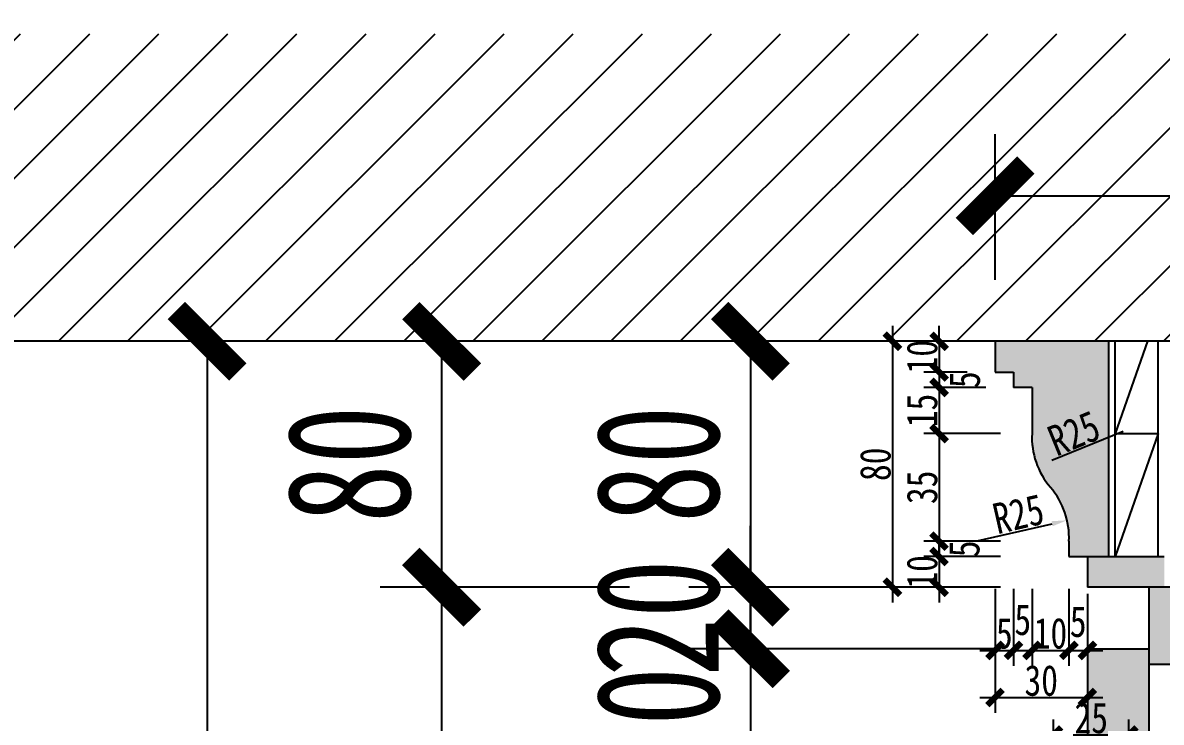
# Model space of a CAD drawing. Header units: millimetres. Extents: x 3104083 to 3173399, y -3165492 to -3044687.
# Drawn here: x 3132882.3 to 3133252.3, y -3048452.5 to -3048224.9 of the extents above; entities that cross this region are included whole.
import ezdxf

# ---------------------------------------------------------------- set-up
doc = ezdxf.new("R2010")
doc.units = ezdxf.units.MM
doc.header["$LTSCALE"] = 500
doc.header["$MEASUREMENT"] = 0
doc.header["$PDMODE"] = 2
doc.layers.get('0').update_dxf_attribs({"linetype": 'CONTINUOUS'})
doc.layers.get('DEFPOINTS').update_dxf_attribs({"linetype": 'CONTINUOUS'})
for name, color, linetype in [('bz-s', 5, 'CONTINUOUS'), ('D-节点填充', 250, 'CONTINUOUS'), ('D-节点尺寸', 5, 'CONTINUOUS'), ('D-造型粗线', 4, 'CONTINUOUS'), ('D-造型细线', 146, 'CONTINUOUS'), ('E-立面填充', 250, 'CONTINUOUS'), ('E-立面造型线', 3, 'CONTINUOUS'), ('W-尺寸', 5, 'CONTINUOUS')]:
    doc.layers.add(name, color=color, linetype=linetype)
doc.styles.add('DIM', font='SimSun.ttf', dxfattribs={"width": 0.7})
doc.styles.add('DIMZ', font='SimSun.ttf', dxfattribs={"width": 0.8})
doc.dimstyles.new('20', dxfattribs={"dimscale": 20, "dimtxt": 2, "dimasz": 1, "dimexe": 1, "dimexo": 1, "dimgap": 0.5, "dimtad": 1, "dimdec": 0, "dimzin": 0, "dimdsep": 46, "dimtxsty": 'DIM', "dimblk": 'ARCHTICK', "dimcen": 0, "dimclrd": 5, "dimclre": 5, "dimclrt": 35, "dimadec": 0, "dimazin": 0, "dimtfac": 0.5, "dimtdec": 0, "dimtix": 1, "dimtmove": 2, "dimatfit": 2, "dimldrblk": 'A', "dimfxl": 0, "dimtolj": 1, "dimtzin": 0, "dimlwd": -1, "dimlwe": -1, "dimarcsym": 0})
doc.dimstyles.new('金螳螂1-5', dxfattribs={"dimscale": 5, "dimtxt": 2, "dimasz": 1, "dimexe": 1, "dimexo": 1, "dimgap": 0.1, "dimtad": 1, "dimdec": 0, "dimrnd": 5, "dimzin": 0, "dimdsep": 46, "dimtxsty": 'DIMZ', "dimblk": 'ARCHTICK', "dimcen": 2, "dimdle": 1, "dimclrd": 254, "dimclre": 254, "dimclrt": 30, "dimadec": 0, "dimazin": 0, "dimtfac": 1, "dimtdec": 0, "dimtix": 1, "dimtmove": 2, "dimatfit": 3, "dimldrblk": 'A', "dimfxl": 0, "dimtolj": 1, "dimtzin": 0, "dimarcsym": 0})

# ---------------------------------------------------------------- blocks, each defined once
blk = doc.blocks.new('X1')
at = {"layer": 'E-立面造型线', "ltscale": 0.15}
for p, q in [((-30, 80), (-30, 70)), ((-30, 70), (-24, 70)), ((-24, 70), (-24, 65)), ((-18, 65), (-24, 65)), ((-18, 65), (-18, 50)), ((-6, 15), (-6, 10)), ((-6, 10), (0, 10)), ((0, 10), (0, 0))]:
    blk.add_line(p, q, dxfattribs=at)
for centre, start, end in [((6.96, 48.78), 177.2, 220.6493), ((-30.96, 16.22), 357.2, 40.6493)]:
    blk.add_arc(centre, 24.99, start, end, dxfattribs=at)
blk = doc.blocks.new('_ArchTick')
at = {"color": 0, "linetype": 'ByBlock', "const_width": 0.4}
blk.add_lwpolyline([(-0.5, -0.5), (0.5, 0.5)], dxfattribs=at)
blk = doc.blocks.new('*D916')
at = {"layer": 'DEFPOINTS', "color": 0, "ltscale": 0.15}
for p in [(3133080.93, -3048328.55), (3132942.25, -3050778.55), (3133080.93, -3050778.55)]:
    blk.add_point(p, dxfattribs=at)
at = {"layer": 'W-尺寸', "color": 5, "ltscale": 0.15}
for p, q in [((3133022.25, -3048328.55), (3132922.25, -3048328.55)), ((3132942.25, -3048328.55), (3132942.25, -3050778.55)), ((3133022.25, -3050778.55), (3132922.25, -3050778.55))]:
    blk.add_line(p, q, dxfattribs=at)
at = {"layer": 'W-尺寸', "color": 5, "ltscale": 0.15, "xscale": 20, "yscale": 20, "zscale": 20}
for p, rotation in [((3132942.25, -3048328.55), 90), ((3132942.25, -3050778.55), 270)]:
    blk.add_blockref('_ArchTick', p, dxfattribs=dict(at, rotation=rotation))
at = {"layer": 'W-尺寸', "color": 35, "ltscale": 0.15, "insert": (3132912.25, -3049553.55), "char_height": 40, "attachment_point": 5, "rotation": 90, "style": 'DIM'}
blk.add_mtext('\\A1;2450', dxfattribs=at)
blk = doc.blocks.new('A')
for p, q in [((-1.435, 1.148), (-1.09, 1.437)), ((-1.09, 1.437), (0, 0)), ((-1.435, 1.148), (-0.369, 0)), ((-0.369, 0), (-2.127, 0)), ((-1.435, -1.148), (-0.369, 0)), ((-1.09, -1.437), (0, 0)), ((-1.435, -1.148), (-1.09, -1.437))]:
    blk.add_line(p, q)
for points in [[(-1.435, 1.148), (-1.09, 1.437), (-0.369, 0), (0, 0)], [(-1.435, -1.148), (-1.09, -1.437), (-0.369, 0), (0, 0)]]:
    blk.add_solid(points)
blk = doc.blocks.new('*D987')
at = {"layer": 'D-节点尺寸', "color": 5, "ltscale": 0.15}
for p, q in [((3133178.35, -3048328.55), (3133098.85, -3048328.55)), ((3133118.85, -3048328.55), (3133118.85, -3048408.55)), ((3133198.85, -3048408.55), (3133098.85, -3048408.55))]:
    blk.add_line(p, q, dxfattribs=at)
at = {"layer": 'DEFPOINTS', "color": 0, "ltscale": 0.15}
for p in [(3133198.35, -3048328.55), (3133118.85, -3048408.55), (3133228.35, -3048408.55)]:
    blk.add_point(p, dxfattribs=at)
at = {"layer": 'D-节点尺寸', "color": 5, "ltscale": 0.15, "xscale": 20, "yscale": 20, "zscale": 20}
for p, rotation in [((3133118.85, -3048328.55), 90), ((3133118.85, -3048408.55), 270)]:
    blk.add_blockref('_ArchTick', p, dxfattribs=dict(at, rotation=rotation))
at = {"layer": 'D-节点尺寸', "color": 35, "ltscale": 0.15, "insert": (3133088.85, -3048368.55), "char_height": 40, "attachment_point": 5, "rotation": 90, "style": 'DIM'}
blk.add_mtext('\\A1;80', dxfattribs=at)
blk = doc.blocks.new('*D988')
at = {"layer": 'D-节点尺寸', "color": 5, "ltscale": 0.15}
for p, q in [((3133118.85, -3048408.55), (3133118.85, -3048388.55)), ((3133198.85, -3048408.55), (3133098.85, -3048408.55)), ((3133118.85, -3048408.55), (3133118.85, -3048428.55)), ((3133198.85, -3048428.55), (3133098.85, -3048428.55)), ((3133118.85, -3048428.55), (3133118.85, -3048448.55))]:
    blk.add_line(p, q, dxfattribs=at)
at = {"layer": 'DEFPOINTS', "color": 0, "ltscale": 0.15}
for p in [(3133228.35, -3048408.55), (3133118.85, -3048428.55), (3133228.35, -3048428.55)]:
    blk.add_point(p, dxfattribs=at)
at = {"layer": 'D-节点尺寸', "color": 5, "ltscale": 0.15, "xscale": 20, "yscale": 20, "zscale": 20}
for p, rotation in [((3133118.85, -3048408.55), 270), ((3133118.85, -3048428.55), 90)]:
    blk.add_blockref('_ArchTick', p, dxfattribs=dict(at, rotation=rotation))
at = {"layer": 'D-节点尺寸', "color": 35, "ltscale": 0.15, "insert": (3133088.85, -3048418.55), "char_height": 40, "attachment_point": 5, "rotation": 90, "style": 'DIM'}
blk.add_mtext('\\A1;20', dxfattribs=at)
blk = doc.blocks.new('*D989')
at = {"layer": 'D-节点尺寸', "color": 5, "ltscale": 0.15}
for p, q in [((3133118.85, -3048428.55), (3133118.85, -3048408.55)), ((3133198.85, -3048428.55), (3133098.85, -3048428.55)), ((3133118.85, -3048428.55), (3133118.85, -3048478.55)), ((3133198.85, -3048478.55), (3133098.85, -3048478.55)), ((3133118.85, -3048478.55), (3133118.85, -3048498.55))]:
    blk.add_line(p, q, dxfattribs=at)
at = {"layer": 'DEFPOINTS', "color": 0, "ltscale": 0.15}
for p in [(3133228.35, -3048428.55), (3133118.85, -3048478.55), (3133228.35, -3048478.55)]:
    blk.add_point(p, dxfattribs=at)
at = {"layer": 'D-节点尺寸', "color": 5, "ltscale": 0.15, "xscale": 20, "yscale": 20, "zscale": 20}
for p, rotation in [((3133118.85, -3048428.55), 270), ((3133118.85, -3048478.55), 90)]:
    blk.add_blockref('_ArchTick', p, dxfattribs=dict(at, rotation=rotation))
at = {"layer": 'D-节点尺寸', "color": 35, "ltscale": 0.15, "insert": (3133088.85, -3048453.55), "char_height": 40, "attachment_point": 5, "rotation": 90, "style": 'DIM'}
blk.add_mtext('\\A1;50', dxfattribs=at)
blk = doc.blocks.new('*D918')
at = {"layer": 'D-节点尺寸', "color": 5, "ltscale": 0.15}
for p, q in [((3133079.53, -3048328.55), (3132998.45, -3048328.55)), ((3133018.45, -3048328.55), (3133018.45, -3048408.55)), ((3133079.53, -3048408.55), (3132998.45, -3048408.55))]:
    blk.add_line(p, q, dxfattribs=at)
at = {"layer": 'DEFPOINTS', "color": 0, "ltscale": 0.15}
for p in [(3133099.53, -3048328.55), (3133018.45, -3048408.55), (3133099.53, -3048408.55)]:
    blk.add_point(p, dxfattribs=at)
at = {"layer": 'D-节点尺寸', "color": 5, "ltscale": 0.15, "xscale": 20, "yscale": 20, "zscale": 20}
for p, rotation in [((3133018.45, -3048328.55), 90), ((3133018.45, -3048408.55), 270)]:
    blk.add_blockref('_ArchTick', p, dxfattribs=dict(at, rotation=rotation))
at = {"layer": 'D-节点尺寸', "color": 35, "ltscale": 0.15, "insert": (3132988.45, -3048368.55), "char_height": 40, "attachment_point": 5, "rotation": 90, "style": 'DIM'}
blk.add_mtext('\\A1;80', dxfattribs=at)
blk = doc.blocks.new('*D919')
at = {"layer": 'D-节点尺寸', "color": 5, "ltscale": 0.15}
for p, q in [((3133079.53, -3048408.55), (3132998.45, -3048408.55)), ((3133018.45, -3048408.55), (3133018.45, -3049061.05)), ((3133098.45, -3049061.05), (3132998.45, -3049061.05))]:
    blk.add_line(p, q, dxfattribs=at)
at = {"layer": 'DEFPOINTS', "color": 0, "ltscale": 0.15}
for p in [(3133099.53, -3048408.55), (3133018.45, -3049061.05), (3133228.35, -3049061.05)]:
    blk.add_point(p, dxfattribs=at)
at = {"layer": 'D-节点尺寸', "color": 5, "ltscale": 0.15, "xscale": 20, "yscale": 20, "zscale": 20}
for p, rotation in [((3133018.45, -3048408.55), 90), ((3133018.45, -3049061.05), 270)]:
    blk.add_blockref('_ArchTick', p, dxfattribs=dict(at, rotation=rotation))
at = {"layer": 'D-节点尺寸', "color": 35, "ltscale": 0.15, "insert": (3132988.45, -3048734.8), "char_height": 40, "attachment_point": 5, "rotation": 90, "style": 'DIM'}
blk.add_mtext('\\A1;653', dxfattribs=at)
blk = doc.blocks.new('*D1011')
at = {"layer": 'D-节点尺寸', "color": 5, "ltscale": 0.15}
for p, q in [((3133198.35, -3048308.55), (3133198.35, -3048261.19)), ((3133648.35, -3048308.55), (3133648.35, -3048261.19)), ((3133198.35, -3048281.19), (3133648.35, -3048281.19))]:
    blk.add_line(p, q, dxfattribs=at)
at = {"layer": 'DEFPOINTS', "color": 0, "ltscale": 0.15}
for p in [(3133648.35, -3048281.19), (3133198.35, -3048328.55), (3133648.35, -3048328.55)]:
    blk.add_point(p, dxfattribs=at)
at = {"layer": 'D-节点尺寸', "color": 5, "ltscale": 0.15, "xscale": 20, "yscale": 20, "zscale": 20, "rotation": 180}
blk.add_blockref('_ArchTick', (3133198.35, -3048281.19), dxfattribs=at)
at = {"layer": 'D-节点尺寸', "color": 5, "ltscale": 0.15, "xscale": 20, "yscale": 20, "zscale": 20}
blk.add_blockref('_ArchTick', (3133648.35, -3048281.19), dxfattribs=at)
at = {"layer": 'D-节点尺寸', "color": 35, "ltscale": 0.15, "insert": (3133423.35, -3048251.19), "char_height": 40, "attachment_point": 5, "style": 'DIM'}
blk.add_mtext('\\A1;450', dxfattribs=at)
blk = doc.blocks.new('*D944')
at = {"layer": 'bz-s', "color": 254, "lineweight": -2, "ltscale": 0.15}
for p, q in [((3133164.97, -3048323.55), (3133164.97, -3048413.55)), ((3133174.42, -3048328.55), (3133159.97, -3048328.55)), ((3133184.97, -3048408.55), (3133159.97, -3048408.55))]:
    blk.add_line(p, q, dxfattribs=at)
at = {"layer": 'DEFPOINTS', "color": 0, "ltscale": 0.15}
for p in [(3133179.42, -3048328.55), (3133164.97, -3048408.55), (3133209.42, -3048408.55)]:
    blk.add_point(p, dxfattribs=at)
at = {"layer": 'bz-s', "color": 254, "lineweight": -2, "ltscale": 0.15, "xscale": 5, "yscale": 5, "zscale": 5}
for p, rotation in [((3133164.97, -3048328.55), 90), ((3133164.97, -3048408.55), 270)]:
    blk.add_blockref('_ArchTick', p, dxfattribs=dict(at, rotation=rotation))
at = {"layer": 'bz-s', "color": 30, "ltscale": 0.15, "insert": (3133159.47, -3048368.55), "char_height": 10, "attachment_point": 5, "rotation": 90, "style": 'DIMZ'}
blk.add_mtext('\\A1;80', dxfattribs=at)
blk = doc.blocks.new('*D945')
at = {"layer": 'bz-s', "color": 254, "lineweight": -2, "ltscale": 0.15}
for p, q in [((3133198.35, -3048409.08), (3133198.35, -3048434.08)), ((3133204.35, -3048409.08), (3133204.35, -3048434.08)), ((3133193.35, -3048429.08), (3133209.35, -3048429.08))]:
    blk.add_line(p, q, dxfattribs=at)
at = {"layer": 'DEFPOINTS', "color": 0, "ltscale": 0.15}
for p in [(3133198.35, -3048399.39), (3133204.35, -3048399.39), (3133204.35, -3048429.08)]:
    blk.add_point(p, dxfattribs=at)
at = {"layer": 'bz-s', "color": 254, "lineweight": -2, "ltscale": 0.15, "xscale": 5, "yscale": 5, "zscale": 5, "rotation": 180}
blk.add_blockref('_ArchTick', (3133198.35, -3048429.08), dxfattribs=at)
at = {"layer": 'bz-s', "color": 254, "lineweight": -2, "ltscale": 0.15, "xscale": 5, "yscale": 5, "zscale": 5}
blk.add_blockref('_ArchTick', (3133204.35, -3048429.08), dxfattribs=at)
at = {"layer": 'bz-s', "color": 30, "ltscale": 0.15, "insert": (3133201.35, -3048423.58), "char_height": 10, "attachment_point": 5, "style": 'DIMZ'}
blk.add_mtext('\\A1;5', dxfattribs=at)
blk = doc.blocks.new('*D946')
at = {"layer": 'bz-s', "color": 254, "lineweight": -2, "ltscale": 0.15}
for p, q in [((3133204.35, -3048409.08), (3133204.35, -3048434.08)), ((3133210.35, -3048409.08), (3133210.35, -3048434.08)), ((3133199.35, -3048429.08), (3133215.35, -3048429.08))]:
    blk.add_line(p, q, dxfattribs=at)
at = {"layer": 'DEFPOINTS', "color": 0, "ltscale": 0.15}
for p in [(3133210.35, -3048348.15), (3133204.35, -3048399.39), (3133210.35, -3048429.08)]:
    blk.add_point(p, dxfattribs=at)
at = {"layer": 'bz-s', "color": 254, "lineweight": -2, "ltscale": 0.15, "xscale": 5, "yscale": 5, "zscale": 5, "rotation": 180}
blk.add_blockref('_ArchTick', (3133204.35, -3048429.08), dxfattribs=at)
at = {"layer": 'bz-s', "color": 254, "lineweight": -2, "ltscale": 0.15, "xscale": 5, "yscale": 5, "zscale": 5}
blk.add_blockref('_ArchTick', (3133210.35, -3048429.08), dxfattribs=at)
at = {"layer": 'bz-s', "color": 30, "ltscale": 0.15, "insert": (3133207.35, -3048419.16), "char_height": 10, "attachment_point": 5, "style": 'DIMZ'}
blk.add_mtext('\\A1;5', dxfattribs=at)
blk = doc.blocks.new('*D947')
at = {"layer": 'bz-s', "color": 254, "lineweight": -2, "ltscale": 0.15}
for p, q in [((3133210.35, -3048409.08), (3133210.35, -3048434.08)), ((3133222.35, -3048409.08), (3133222.35, -3048434.08)), ((3133205.35, -3048429.08), (3133227.35, -3048429.08))]:
    blk.add_line(p, q, dxfattribs=at)
at = {"layer": 'DEFPOINTS', "color": 0, "ltscale": 0.15}
for p in [(3133210.35, -3048348.15), (3133222.35, -3048395.65), (3133222.35, -3048429.08)]:
    blk.add_point(p, dxfattribs=at)
at = {"layer": 'bz-s', "color": 254, "lineweight": -2, "ltscale": 0.15, "xscale": 5, "yscale": 5, "zscale": 5, "rotation": 180}
blk.add_blockref('_ArchTick', (3133210.35, -3048429.08), dxfattribs=at)
at = {"layer": 'bz-s', "color": 254, "lineweight": -2, "ltscale": 0.15, "xscale": 5, "yscale": 5, "zscale": 5}
blk.add_blockref('_ArchTick', (3133222.35, -3048429.08), dxfattribs=at)
at = {"layer": 'bz-s', "color": 30, "ltscale": 0.15, "insert": (3133216.35, -3048423.58), "char_height": 10, "attachment_point": 5, "style": 'DIMZ'}
blk.add_mtext('\\A1;10', dxfattribs=at)
blk = doc.blocks.new('*D948')
at = {"layer": 'bz-s', "color": 254, "lineweight": -2, "ltscale": 0.15}
for p, q in [((3133222.35, -3048409.08), (3133222.35, -3048434.08)), ((3133228.35, -3048410.65), (3133228.35, -3048434.08)), ((3133217.35, -3048429.08), (3133233.35, -3048429.08))]:
    blk.add_line(p, q, dxfattribs=at)
at = {"layer": 'DEFPOINTS', "color": 0, "ltscale": 0.15}
for p in [(3133222.35, -3048395.65), (3133228.35, -3048405.65), (3133228.35, -3048429.08)]:
    blk.add_point(p, dxfattribs=at)
at = {"layer": 'bz-s', "color": 254, "lineweight": -2, "ltscale": 0.15, "xscale": 5, "yscale": 5, "zscale": 5, "rotation": 180}
blk.add_blockref('_ArchTick', (3133222.35, -3048429.08), dxfattribs=at)
at = {"layer": 'bz-s', "color": 254, "lineweight": -2, "ltscale": 0.15, "xscale": 5, "yscale": 5, "zscale": 5}
blk.add_blockref('_ArchTick', (3133228.35, -3048429.08), dxfattribs=at)
at = {"layer": 'bz-s', "color": 30, "ltscale": 0.15, "insert": (3133225.35, -3048419.79), "char_height": 10, "attachment_point": 5, "style": 'DIMZ'}
blk.add_mtext('\\A1;5', dxfattribs=at)
blk = doc.blocks.new('*D949')
at = {"layer": 'bz-s', "color": 254, "lineweight": -2, "ltscale": 0.15}
for p, q in [((3133198.35, -3048433.37), (3133198.35, -3048449.42)), ((3133228.35, -3048433.37), (3133228.35, -3048449.42)), ((3133193.35, -3048444.42), (3133233.35, -3048444.42))]:
    blk.add_line(p, q, dxfattribs=at)
at = {"layer": 'DEFPOINTS', "color": 0, "ltscale": 0.15}
for p in [(3133198.35, -3048428.37), (3133228.35, -3048428.37), (3133228.35, -3048444.42)]:
    blk.add_point(p, dxfattribs=at)
at = {"layer": 'bz-s', "color": 254, "lineweight": -2, "ltscale": 0.15, "xscale": 5, "yscale": 5, "zscale": 5, "rotation": 180}
blk.add_blockref('_ArchTick', (3133198.35, -3048444.42), dxfattribs=at)
at = {"layer": 'bz-s', "color": 254, "lineweight": -2, "ltscale": 0.15, "xscale": 5, "yscale": 5, "zscale": 5}
blk.add_blockref('_ArchTick', (3133228.35, -3048444.42), dxfattribs=at)
at = {"layer": 'bz-s', "color": 30, "ltscale": 0.15, "insert": (3133213.35, -3048438.92), "char_height": 10, "attachment_point": 5, "style": 'DIMZ'}
blk.add_mtext('\\A1;30', dxfattribs=at)
blk = doc.blocks.new('*D950')
at = {"layer": 'bz-s', "color": 254, "lineweight": -2, "ltscale": 0.15}
for p, q in [((3133180.15, -3048328.55), (3133180.15, -3048323.55)), ((3133189.32, -3048328.55), (3133175.15, -3048328.55)), ((3133180.15, -3048328.55), (3133180.15, -3048338.55)), ((3133189.32, -3048338.55), (3133175.15, -3048338.55)), ((3133180.15, -3048338.55), (3133180.15, -3048343.55))]:
    blk.add_line(p, q, dxfattribs=at)
at = {"layer": 'DEFPOINTS', "color": 0, "ltscale": 0.15}
for p in [(3133194.32, -3048328.55), (3133180.15, -3048338.55), (3133194.32, -3048338.55)]:
    blk.add_point(p, dxfattribs=at)
at = {"layer": 'bz-s', "color": 254, "lineweight": -2, "ltscale": 0.15, "xscale": 5, "yscale": 5, "zscale": 5}
for p, rotation in [((3133180.15, -3048328.55), 270), ((3133180.15, -3048338.55), 90)]:
    blk.add_blockref('_ArchTick', p, dxfattribs=dict(at, rotation=rotation))
at = {"layer": 'bz-s', "color": 30, "ltscale": 0.15, "insert": (3133174.65, -3048333.55), "char_height": 10, "attachment_point": 5, "rotation": 90, "style": 'DIMZ'}
blk.add_mtext('\\A1;10', dxfattribs=at)
blk = doc.blocks.new('*D951')
at = {"layer": 'bz-s', "color": 254, "lineweight": -2, "ltscale": 0.15}
for p, q in [((3133180.15, -3048333.55), (3133180.15, -3048348.55)), ((3133189.32, -3048338.55), (3133175.15, -3048338.55)), ((3133195.32, -3048343.55), (3133175.15, -3048343.55))]:
    blk.add_line(p, q, dxfattribs=at)
at = {"layer": 'DEFPOINTS', "color": 0, "ltscale": 0.15}
for p in [(3133194.32, -3048338.55), (3133180.15, -3048343.55), (3133200.32, -3048343.55)]:
    blk.add_point(p, dxfattribs=at)
at = {"layer": 'bz-s', "color": 254, "lineweight": -2, "ltscale": 0.15, "xscale": 5, "yscale": 5, "zscale": 5}
for p, rotation in [((3133180.15, -3048338.55), 90), ((3133180.15, -3048343.55), 270)]:
    blk.add_blockref('_ArchTick', p, dxfattribs=dict(at, rotation=rotation))
at = {"layer": 'bz-s', "color": 30, "ltscale": 0.15, "insert": (3133188.51, -3048341.05), "char_height": 10, "attachment_point": 5, "rotation": 90, "style": 'DIMZ'}
blk.add_mtext('\\A1;5', dxfattribs=at)
blk = doc.blocks.new('*D952')
at = {"layer": 'bz-s', "color": 254, "lineweight": -2, "ltscale": 0.15}
for p, q in [((3133180.15, -3048338.55), (3133180.15, -3048363.55)), ((3133195.32, -3048343.55), (3133175.15, -3048343.55)), ((3133200.15, -3048358.55), (3133175.15, -3048358.55))]:
    blk.add_line(p, q, dxfattribs=at)
at = {"layer": 'DEFPOINTS', "color": 0, "ltscale": 0.15}
for p in [(3133200.32, -3048343.55), (3133180.15, -3048358.55), (3133206.32, -3048358.55)]:
    blk.add_point(p, dxfattribs=at)
at = {"layer": 'bz-s', "color": 254, "lineweight": -2, "ltscale": 0.15, "xscale": 5, "yscale": 5, "zscale": 5}
for p, rotation in [((3133180.15, -3048343.55), 90), ((3133180.15, -3048358.55), 270)]:
    blk.add_blockref('_ArchTick', p, dxfattribs=dict(at, rotation=rotation))
at = {"layer": 'bz-s', "color": 30, "ltscale": 0.15, "insert": (3133174.65, -3048351.05), "char_height": 10, "attachment_point": 5, "rotation": 90, "style": 'DIMZ'}
blk.add_mtext('\\A1;15', dxfattribs=at)
blk = doc.blocks.new('*D953')
at = {"layer": 'bz-s', "color": 254, "lineweight": -2, "ltscale": 0.15}
for p, q in [((3133180.15, -3048353.55), (3133180.15, -3048398.55)), ((3133200.15, -3048358.55), (3133175.15, -3048358.55)), ((3133200.15, -3048393.55), (3133175.15, -3048393.55))]:
    blk.add_line(p, q, dxfattribs=at)
at = {"layer": 'DEFPOINTS', "color": 0, "ltscale": 0.15}
for p in [(3133206.32, -3048358.55), (3133180.15, -3048393.55), (3133218.32, -3048393.55)]:
    blk.add_point(p, dxfattribs=at)
at = {"layer": 'bz-s', "color": 254, "lineweight": -2, "ltscale": 0.15, "xscale": 5, "yscale": 5, "zscale": 5}
for p, rotation in [((3133180.15, -3048358.55), 90), ((3133180.15, -3048393.55), 270)]:
    blk.add_blockref('_ArchTick', p, dxfattribs=dict(at, rotation=rotation))
at = {"layer": 'bz-s', "color": 30, "ltscale": 0.15, "insert": (3133174.65, -3048376.05), "char_height": 10, "attachment_point": 5, "rotation": 90, "style": 'DIMZ'}
blk.add_mtext('\\A1;35', dxfattribs=at)
blk = doc.blocks.new('*D954')
at = {"layer": 'bz-s', "color": 254, "lineweight": -2, "ltscale": 0.15}
for p, q in [((3133180.15, -3048388.55), (3133180.15, -3048403.55)), ((3133200.15, -3048393.55), (3133175.15, -3048393.55)), ((3133200.15, -3048398.55), (3133175.15, -3048398.55))]:
    blk.add_line(p, q, dxfattribs=at)
at = {"layer": 'DEFPOINTS', "color": 0, "ltscale": 0.15}
for p in [(3133218.32, -3048393.55), (3133180.15, -3048398.55), (3133218.32, -3048398.55)]:
    blk.add_point(p, dxfattribs=at)
at = {"layer": 'bz-s', "color": 254, "lineweight": -2, "ltscale": 0.15, "xscale": 5, "yscale": 5, "zscale": 5}
for p, rotation in [((3133180.15, -3048393.55), 90), ((3133180.15, -3048398.55), 270)]:
    blk.add_blockref('_ArchTick', p, dxfattribs=dict(at, rotation=rotation))
at = {"layer": 'bz-s', "color": 30, "ltscale": 0.15, "insert": (3133188.36, -3048396.05), "char_height": 10, "attachment_point": 5, "rotation": 90, "style": 'DIMZ'}
blk.add_mtext('\\A1;5', dxfattribs=at)
blk = doc.blocks.new('*D955')
at = {"layer": 'bz-s', "color": 254, "lineweight": -2, "ltscale": 0.15}
for p, q in [((3133180.15, -3048398.55), (3133180.15, -3048393.55)), ((3133200.15, -3048398.55), (3133175.15, -3048398.55)), ((3133180.15, -3048398.55), (3133180.15, -3048408.55)), ((3133200.15, -3048408.55), (3133175.15, -3048408.55)), ((3133180.15, -3048408.55), (3133180.15, -3048413.55))]:
    blk.add_line(p, q, dxfattribs=at)
at = {"layer": 'DEFPOINTS', "color": 0, "ltscale": 0.15}
for p in [(3133218.32, -3048398.55), (3133180.15, -3048408.55), (3133224.32, -3048408.55)]:
    blk.add_point(p, dxfattribs=at)
at = {"layer": 'bz-s', "color": 254, "lineweight": -2, "ltscale": 0.15, "xscale": 5, "yscale": 5, "zscale": 5}
for p, rotation in [((3133180.15, -3048398.55), 270), ((3133180.15, -3048408.55), 90)]:
    blk.add_blockref('_ArchTick', p, dxfattribs=dict(at, rotation=rotation))
at = {"layer": 'bz-s', "color": 30, "ltscale": 0.15, "insert": (3133174.65, -3048403.55), "char_height": 10, "attachment_point": 5, "rotation": 90, "style": 'DIMZ'}
blk.add_mtext('\\A1;10', dxfattribs=at)
blk = doc.blocks.new('*D1029')
at = {"layer": 'bz-s', "color": 254, "lineweight": -2, "ltscale": 0.15}
blk.add_line((3133239.93, -3048357.87), (3133216.81, -3048367.35), dxfattribs=at)
at = {"layer": 'bz-s', "color": 254, "ltscale": 0.15}
blk.add_solid([(3133216.49, -3048366.58), (3133217.13, -3048368.12), (3133212.18, -3048369.24)], dxfattribs=at)
at = {"layer": 'DEFPOINTS', "color": 0, "ltscale": 0.15}
for p in [(3133235.31, -3048359.77), (3133212.18, -3048369.24)]:
    blk.add_point(p, dxfattribs=at)
at = {"layer": 'bz-s', "color": 30, "ltscale": 0.15, "insert": (3133223.97, -3048358.47), "char_height": 10, "attachment_point": 5, "rotation": 22.2801, "style": 'DIMZ'}
blk.add_mtext('\\A1;R25', dxfattribs=at)
blk = doc.blocks.new('*D1030')
at = {"layer": 'bz-s', "color": 254, "lineweight": -2, "ltscale": 0.15}
blk.add_line((3133192.51, -3048393.44), (3133216.88, -3048387.88), dxfattribs=at)
at = {"layer": 'bz-s', "color": 254, "ltscale": 0.15}
blk.add_solid([(3133216.69, -3048387.07), (3133217.06, -3048388.69), (3133221.75, -3048386.77)], dxfattribs=at)
at = {"layer": 'DEFPOINTS', "color": 0, "ltscale": 0.15}
for p in [(3133221.75, -3048386.77), (3133197.39, -3048392.33)]:
    blk.add_point(p, dxfattribs=at)
at = {"layer": 'bz-s', "color": 30, "ltscale": 0.15, "insert": (3133205.91, -3048384.74), "char_height": 10, "attachment_point": 5, "rotation": 12.8496, "style": 'DIMZ'}
blk.add_mtext('\\A1;R25', dxfattribs=at)
blk = doc.blocks.new('*D965')
at = {"layer": 'bz-s', "color": 254, "lineweight": -2, "ltscale": 0.15}
for p, q in [((3133217.35, -3048464.17), (3133217.35, -3048451.6)), ((3133241.85, -3048476.6), (3133241.85, -3048451.6)), ((3133212.35, -3048456.6), (3133246.85, -3048456.6))]:
    blk.add_line(p, q, dxfattribs=at)
at = {"layer": 'DEFPOINTS', "color": 0, "ltscale": 0.15}
for p in [(3133241.85, -3048456.6), (3133217.35, -3048469.17), (3133241.85, -3048500.67)]:
    blk.add_point(p, dxfattribs=at)
at = {"layer": 'bz-s', "color": 254, "lineweight": -2, "ltscale": 0.15, "xscale": 5, "yscale": 5, "zscale": 5, "rotation": 180}
blk.add_blockref('_ArchTick', (3133217.35, -3048456.6), dxfattribs=at)
at = {"layer": 'bz-s', "color": 254, "lineweight": -2, "ltscale": 0.15, "xscale": 5, "yscale": 5, "zscale": 5}
blk.add_blockref('_ArchTick', (3133241.85, -3048456.6), dxfattribs=at)
at = {"layer": 'bz-s', "color": 30, "ltscale": 0.15, "insert": (3133229.6, -3048451.1), "char_height": 10, "attachment_point": 5, "style": 'DIMZ'}
blk.add_mtext('\\A1;25', dxfattribs=at)

msp = doc.modelspace()

# ---------------------------------------------------------------- hatches: boundary and pattern name
at = {"layer": 'D-节点填充', "ltscale": 0.15}
h = msp.add_hatch(dxfattribs=at)
h.set_pattern_fill('ANSI31', color=256, scale=5, style=0)
h.set_pattern_definition([(45, (3132691.848, -3048328.548), (-11.22532, 11.22532), [])])
h.paths.add_polyline_path([(3133648.348, -3048228.548), (3132691.848, -3048228.548), (3132691.848, -3048328.548), (3133648.348, -3048328.548)])
h = msp.add_hatch(dxfattribs=at)
h.set_pattern_fill('PANEL', color=256, scale=100, angle=45, style=0, pattern_type=2)
h.set_pattern_definition([(5, (3133198.35, -3050778.55), (-8.7156, 99.6195), [20, -30, 10, -40]), (45, (3133246.08, -3050727.28), (-70.7107, 70.7107), [20, -80]), (45, (3133235.47, -3050730.82), (-70.7107, 70.7107), [10, -90]), (45, (3133194.81, -3050767.94), (-70.7107, 70.7107), [5, -70, 5, -20]), (45, (3133216.03, -3050739.66), (-70.7107, 70.7107), [20, -30, 5, -45]), (45, (3133196.58, -3050755.57), (-70.7107, 70.7107), [15, -85]), (45, (3133212.49, -3050736.12), (-70.7107, 70.7107), [30, -70]), (45, (3133189.51, -3050755.57), (-70.7107, 70.7107), [20, -80]), (45, (3133216.03, -3050725.51), (-70.7107, 70.7107), [50, -50]), (45, (3133191.28, -3050743.19), (-70.7107, 70.7107), [10, -30, 20, -40]), (45, (3133239.01, -3050691.93), (-70.7107, 70.7107), [20, -80]), (45, (3133223.1, -3050704.3), (-70.7107, 70.7107), [10, -90]), (45, (3133207.19, -3050716.68), (-70.7107, 70.7107), [10, -90]), (45, (3133170.06, -3050750.26), (-70.7107, 70.7107), [20, -80]), (45, (3133203.65, -3050713.14), (-70.7107, 70.7107), [20, -80]), (45, (3133200.12, -3050709.6), (-70.7107, 70.7107), [20, -20, 20, -40]), (45, (3133182.44, -3050720.21), (-70.7107, 70.7107), [10, -50, 20, -20]), (45, (3133194.81, -3050704.3), (-70.7107, 70.7107), [30, -70]), (45, (3133191.28, -3050700.77), (-70.7107, 70.7107), [20, -80]), (45, (3133161.22, -3050727.28), (-70.7107, 70.7107), [30, -40, 10, -20]), (45, (3133157.69, -3050723.75), (-70.7107, 70.7107), [50, -50]), (45, (3133198.35, -3050679.55), (-70.7107, 70.7107), [10, -90]), (45, (3133175.37, -3050699), (-70.7107, 70.7107), [20, -80]), (45, (3133159.46, -3050711.37), (-70.7107, 70.7107), [10, -40, 10, -40]), (45, (3133150.62, -3050716.68), (-70.7107, 70.7107), [10, -30, 20, -40]), (45, (3133162.99, -3050700.77), (-70.7107, 70.7107), [10, -50, 10, -30]), (45, (3133175.37, -3050684.86), (-70.7107, 70.7107), [30, -70]), (45, (3133143.55, -3050709.6), (-70.7107, 70.7107), [20, -80]), (45, (3133177.13, -3050672.48), (-70.7107, 70.7107), [10, -90]), (45, (3133189.51, -3050656.57), (-70.7107, 70.7107), [10, -90]), (59.0362, (3133242.542, -3050723.747), (70.71068, 70.71068), [10.3, -402.0106]), (59.0362, (3133233.703, -3050700.766), (70.71068, 70.71068), [10.3, -402.0106]), (59.0362, (3133184.206, -3050665.41), (70.71068, 70.71068), [10.3, -402.0106]), (59.0362, (3133189.51, -3050713.14), (70.71068, 70.71068), [10.3, -402.0106]), (59.0362, (3133193.045, -3050688.392), (70.71068, 70.71068), [10.3, -402.0106]), (59.0362, (3133205.42, -3050686.624), (70.71068, 70.71068), [10.3, -402.0106]), (59.0362, (3133157.69, -3050709.605), (70.71068, 70.71068), [10.3, -402.0106]), (59.0362, (3133189.51, -3050684.856), (70.71068, 70.71068), [10.3, -402.0106]), (59.0362, (3133230.168, -3050697.23), (70.71068, 70.71068), [20.6, -391.7106]), (59.0362, (3133217.793, -3050698.998), (70.71068, 70.71068), [20.6, -391.7106]), (59.0362, (3133214.258, -3050695.463), (70.71068, 70.71068), [20.6, -391.7106]), (210.9638, (3133216.026, -3050739.657), (-70.71068, -70.71068), [10.3, -20.6, 10.3, -371.1106]), (210.9638, (3133191.277, -3050743.192), (-70.71068, -70.71068), [10.3, -402.0106]), (210.9638, (3133159.457, -3050711.373), (-70.71068, -70.71068), [20.6, -391.7106]), (239.0362, (3133246.078, -3050727.282), (-70.71068, -70.71068), [10.3, -402.0106]), (30.9638, (3133260.22, -3050713.14), (70.71068, 70.71068), [10.3, -402.0106]), (30.9638, (3133214.258, -3050709.605), (70.71068, 70.71068), [10.3, -402.0106]), (30.9638, (3133216.026, -3050683.088), (70.71068, 70.71068), [10.3, -402.0106]), (30.9638, (3133182.438, -3050706.07), (70.71068, 70.71068), [10.3, -402.0106]), (30.9638, (3133166.528, -3050704.301), (70.71068, 70.71068), [10.3, -402.0106]), (30.9638, (3133170.064, -3050693.695), (70.71068, 70.71068), [10.3, -402.0106]), (30.9638, (3133182.438, -3050706.07), (70.71068, 70.71068), [10.3, -402.0106]), (30.9638, (3133193.045, -3050674.25), (70.71068, 70.71068), [41.2, -371.1106]), (30.9638, (3133198.348, -3050764.406), (70.71068, 70.71068), [41.2, -371.1106]), (30.9638, (3133200.116, -3050752.03), (70.71068, 70.71068), [41.2, -371.1106]), (30.9638, (3133203.65, -3050741.425), (70.71068, 70.71068), [10.3, -20.6, 20.6, -360.8106]), (30.9638, (3133198.348, -3050736.121), (70.71068, 70.71068), [20.6, -20.6, 20.6, -350.5106]), (30.9638, (3133184.206, -3050736.121), (70.71068, 70.71068), [41.2, -371.1106]), (30.9638, (3133171.831, -3050737.89), (70.71068, 70.71068), [41.2, -371.1106]), (30.9638, (3133168.296, -3050734.354), (70.71068, 70.71068), [41.2, -371.1106]), (30.9638, (3133196.58, -3050663.643), (70.71068, 70.71068), [10.3, -402.0106]), (30.9638, (3133196.58, -3050649.5), (70.71066, 70.7107), [20.6, -391.7106]), (30.9638, (3133157.69, -3050695.463), (70.71066, 70.7107), [20.6, -391.7106]), (30.9638, (3133212.49, -3050764.406), (70.71068, 70.71068), [41.2, -371.1106]), (30.9638, (3133205.42, -3050672.482), (70.71068, 70.71068), [30.9, -381.4106]), (30.9638, (3133217.793, -3050670.714), (70.71068, 70.71068), [61.8, -350.5106])])
edge = h.paths.add_edge_path()
edge.add_line((3133235.348, -3048328.548), (3133198.348, -3048328.548))
edge.add_line((3133198.348, -3048328.548), (3133198.348, -3048338.548))
edge.add_line((3133198.348, -3048338.548), (3133204.348, -3048338.548))
edge.add_line((3133204.348, -3048338.548), (3133204.348, -3048343.548))
edge.add_line((3133204.348, -3048343.548), (3133210.348, -3048343.548))
edge.add_line((3133210.348, -3048343.548), (3133210.348, -3048358.548))
edge.add_arc((3133235.308, -3048359.768), 24.99, 177.20001, 220.64927)
edge.add_arc((3133197.388, -3048392.327), 24.99, -2.79999, 40.64927, ccw=False)
edge.add_line((3133222.348, -3048393.548), (3133222.348, -3048398.548))
edge.add_line((3133222.348, -3048398.548), (3133228.348, -3048398.548))
edge.add_line((3133228.348, -3048398.548), (3133235.348, -3048398.548))
edge.add_line((3133235.348, -3048398.548), (3133235.348, -3048328.548))
h.paths.add_polyline_path([(3133628.348, -3048408.548), (3133618.348, -3048408.548), (3133248.348, -3048408.548), (3133248.348, -3048433.548), (3133628.348, -3048433.548)])
h.paths.add_polyline_path([(3133253.348, -3048398.548), (3133228.348, -3048398.548), (3133228.348, -3048408.548), (3133253.348, -3048408.548)])
h.paths.add_polyline_path([(3133648.348, -3048408.548), (3133628.348, -3048408.548), (3133628.348, -3048778.548), (3133648.348, -3048778.548)])
h.paths.add_polyline_path([(3133628.348, -3048723.548), (3133268.348, -3048723.548), (3133268.348, -3048743.548), (3133628.348, -3048743.548)])
h.paths.add_polyline_path([(3133648.348, -3048778.548), (3133628.348, -3048778.548), (3133628.348, -3048978.548), (3133648.348, -3048978.548)])
h.paths.add_polyline_path([(3133648.348, -3048978.548), (3133628.348, -3048978.548), (3133628.348, -3049278.548), (3133648.348, -3049278.548)])
h.paths.add_polyline_path([(3133628.348, -3049038.548), (3133248.348, -3049036.048), (3133248.348, -3049061.048), (3133248.348, -3049058.548), (3133628.348, -3049058.548)])
h.paths.add_polyline_path([(3133648.348, -3049278.548), (3133628.348, -3049278.548), (3133628.348, -3049428.548), (3133648.348, -3049428.548)])
h.paths.add_polyline_path([(3133648.348, -3049428.548), (3133628.348, -3049428.548), (3133628.348, -3050758.548), (3133648.348, -3050758.548)])
h.paths.add_polyline_path([(3133628.348, -3050328.548), (3133268.348, -3050328.548), (3133268.348, -3050348.548), (3133628.348, -3050348.548)])
h.paths.add_polyline_path([(3133648.348, -3050758.548), (3133248.348, -3050758.548), (3133248.348, -3050778.548), (3133648.348, -3050778.548)])
h.paths.add_polyline_path([(3133228.348, -3049058.048), (3133248.348, -3049058.048), (3133248.348, -3048428.548), (3133228.348, -3048428.548), (3133228.348, -3048488.548), (3133241.848, -3048488.548), (3133241.848, -3048508.548), (3133237.766, -3048508.548), (3133228.348, -3048528.548), (3133228.348, -3048938.548), (3133237.766, -3048958.548), (3133241.848, -3048958.548), (3133241.848, -3048978.548), (3133228.348, -3048978.548)])

# ---------------------------------------------------------------- linework, layer by layer
at = {"layer": 'D-造型粗线', "ltscale": 0.15}
msp.add_line((3133648.348, -3048328.548), (3132691.848, -3048328.548), dxfattribs=at)
at = {"layer": 'D-造型细线', "color": 251}
for p, q in [((3133237.348, -3048398.548), (3133237.348, -3048328.548)), ((3133247.848, -3048328.548), (3133237.348, -3048358.548)), ((3133251.348, -3048398.548), (3133251.348, -3048328.548)), ((3133237.348, -3048358.548), (3133251.348, -3048358.548)), ((3133251.348, -3048358.548), (3133237.348, -3048398.548))]:
    msp.add_line(p, q, dxfattribs=at)
at = {"layer": 'E-立面填充', "color": 44, "ltscale": 0.15}
for p, q in [((3133235.348, -3048398.548), (3133235.348, -3048328.548)), ((3133228.348, -3048398.548), (3133253.348, -3048398.548))]:
    msp.add_line(p, q, dxfattribs=at)
at = {"layer": 'E-立面造型线', "ltscale": 0.15}
for p, q in [((3133648.348, -3048408.548), (3133228.348, -3048408.548)), ((3133248.348, -3048408.548), (3133248.348, -3050778.548)), ((3133228.348, -3048428.548), (3133248.348, -3048428.548)), ((3133228.348, -3048428.548), (3133228.348, -3048478.548)), ((3133248.348, -3048433.548), (3133628.348, -3048433.548))]:
    msp.add_line(p, q, dxfattribs=at)

# ---------------------------------------------------------------- block references
at = {"layer": 'E-立面造型线'}
msp.add_blockref('X1', (3133228.348, -3048408.548), dxfattribs=at)

# ---------------------------------------------------------------- dimensions: what is measured, and where the dimension line sits
at = {"layer": 'bz-s', "ltscale": 0.15}
for base, p1, p2, picture, middle in [((3133164.97, -3048408.548), (3133179.418, -3048328.548), (3133209.418, -3048408.548), '*D944', (3133159.47, -3048368.548)), ((3133180.147, -3048338.548), (3133194.318, -3048328.548), (3133194.318, -3048338.548), '*D950', (3133174.647, -3048333.548)), ((3133180.147, -3048358.548), (3133200.318, -3048343.548), (3133206.318, -3048358.548), '*D952', (3133174.647, -3048351.048)), ((3133180.147, -3048393.548), (3133206.318, -3048358.548), (3133218.318, -3048393.548), '*D953', (3133174.647, -3048376.048)), ((3133180.147, -3048408.548), (3133218.318, -3048398.548), (3133224.318, -3048408.548), '*D955', (3133174.647, -3048403.548))]:
    dim = msp.add_linear_dim(base=base, p1=p1, p2=p2, angle=90, dimstyle='金螳螂1-5', dxfattribs=at)
    dim.commit()
    dim.dimension.update_dxf_attribs({"geometry": picture, "text_midpoint": middle})
for base, p1, p2, picture, middle in [((3133180.147, -3048343.548), (3133194.318, -3048338.548), (3133200.318, -3048343.548), '*D951', (3133188.513, -3048341.048)), ((3133180.147, -3048398.548), (3133218.318, -3048393.548), (3133218.318, -3048398.548), '*D954', (3133188.36, -3048396.048))]:
    dim = msp.add_linear_dim(base=base, p1=p1, p2=p2, angle=90, dimstyle='金螳螂1-5', dxfattribs=at)
    dim.commit()
    dim.dimension.update_dxf_attribs({"geometry": picture, "text_midpoint": middle, "dimtype": 160})
for base, p1, p2, picture, middle in [((3133210.348, -3048429.083), (3133204.348, -3048399.393), (3133210.348, -3048348.147), '*D946', (3133207.348, -3048419.156)), ((3133228.348, -3048429.083), (3133222.348, -3048395.647), (3133228.348, -3048405.647), '*D948', (3133225.348, -3048419.791))]:
    dim = msp.add_linear_dim(base=base, p1=p1, p2=p2, dimstyle='金螳螂1-5', dxfattribs=at)
    dim.commit()
    dim.dimension.update_dxf_attribs({"geometry": picture, "text_midpoint": middle, "dimtype": 160})
for base, p1, p2, picture, middle in [((3133222.348, -3048429.083), (3133210.348, -3048348.147), (3133222.348, -3048395.647), '*D947', (3133216.348, -3048423.583)), ((3133204.348, -3048429.083), (3133198.348, -3048399.393), (3133204.348, -3048399.393), '*D945', (3133201.348, -3048423.583)), ((3133228.348, -3048444.418), (3133198.348, -3048428.368), (3133228.348, -3048428.368), '*D949', (3133213.348, -3048438.918)), ((3133241.847904331, -3048456.602570991), (3133217.347904332, -3048469.173437103), (3133241.847904331, -3048500.668127971), '*D965', (3133229.597904332, -3048451.102570991))]:
    dim = msp.add_linear_dim(base=base, p1=p1, p2=p2, dimstyle='金螳螂1-5', dxfattribs=at)
    dim.commit()
    dim.dimension.update_dxf_attribs({"geometry": picture, "text_midpoint": middle})
for center, mpoint, picture, middle in [((3133235.308, -3048359.768), (3133212.184, -3048369.243), '*D1029', (3133223.974, -3048358.469)), ((3133197.388, -3048392.327), (3133221.752, -3048386.769), '*D1030', (3133205.909, -3048384.742))]:
    dim = msp.add_radius_dim(center=center, mpoint=mpoint, dimstyle='金螳螂1-5', override={"dimsah": 1, "dimatfit": 0}, dxfattribs=at)
    dim.commit()
    dim.dimension.update_dxf_attribs({"geometry": picture, "text_midpoint": middle})
at = {"layer": 'D-节点尺寸', "ltscale": 0.15}
dim = msp.add_linear_dim(base=(3133648.348, -3048281.189), p1=(3133198.348, -3048328.548), p2=(3133648.348, -3048328.548), dimstyle='20', dxfattribs=at)
dim.commit()
dim.dimension.update_dxf_attribs({"geometry": '*D1011', "text_midpoint": (3133423.348, -3048251.189)})
for base, p1, p2, picture, middle in [((3133018.448, -3048408.548), (3133099.528, -3048328.548), (3133099.528, -3048408.548), '*D918', (3132988.448, -3048368.548)), ((3133118.848, -3048408.548), (3133198.348, -3048328.548), (3133228.348, -3048408.548), '*D987', (3133088.848, -3048368.548)), ((3133118.848, -3048428.548), (3133228.348, -3048408.548), (3133228.348, -3048428.548), '*D988', (3133088.848, -3048418.548)), ((3133018.447904335, -3049061.047701444), (3133099.52754636, -3048408.547701444), (3133228.347904332, -3049061.047701444), '*D919', (3132988.447904335, -3048734.797701444)), ((3133118.848, -3048478.548), (3133228.348, -3048428.548), (3133228.348, -3048478.548), '*D989', (3133088.848, -3048453.548))]:
    dim = msp.add_linear_dim(base=base, p1=p1, p2=p2, angle=90, dimstyle='20', dxfattribs=at)
    dim.commit()
    dim.dimension.update_dxf_attribs({"geometry": picture, "text_midpoint": middle})
at = {"layer": 'W-尺寸', "ltscale": 0.15}
dim = msp.add_linear_dim(base=(3132942.248, -3050778.548), p1=(3133080.928, -3048328.548), p2=(3133080.928, -3050778.548), angle=90, dimstyle='20', dxfattribs=at)
dim.commit()
dim.dimension.update_dxf_attribs({"geometry": '*D916', "text_midpoint": (3132912.248, -3049553.548)})

doc.saveas('drawing.dxf')
